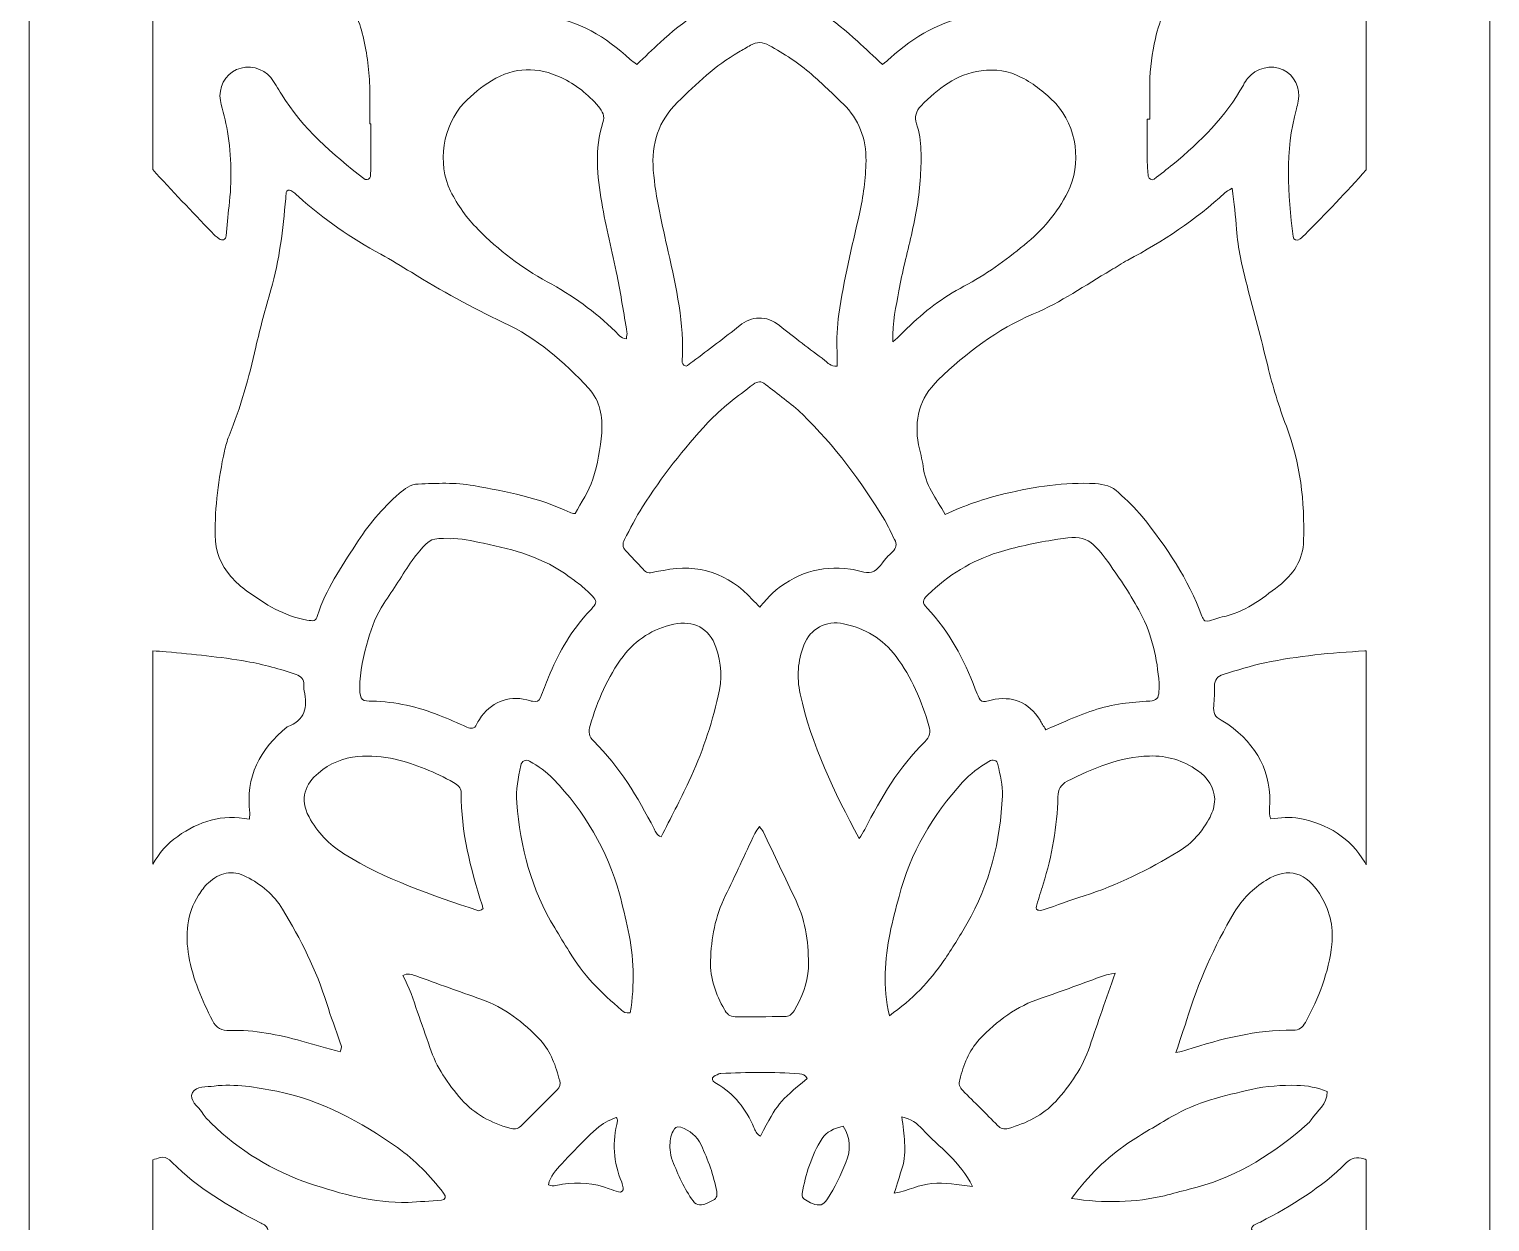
# Model space of a CAD drawing. Extents: x 1262 to 1738, y -1382 to 303.
# Drawn here: x 1261.8 to 1738, y -552.1 to -163.1 of the extents above; entities that cross this region are included whole.
import ezdxf

# ---------------------------------------------------------------- set-up
doc = ezdxf.new("R2010")
doc.units = 0
doc.header["$MEASUREMENT"] = 0
doc.layers.add('Layer 1', color=7, linetype='Continuous')

msp = doc.modelspace()

# ---------------------------------------------------------------- linework, layer by layer
at = {"layer": 'Layer 1', "lineweight": 0}
for points, knots in [([(1593.31, 208.07), (1593.31, 208.07), (1593.31, 209.23), (1593.31, 209.23), (1593.31, 260.82), (1551.49, 302.65), (1499.9, 302.65), (1448.31, 302.65), (1406.48, 260.82), (1406.48, 209.23), (1406.48, 209.23), (1406.48, 208.07), (1406.48, 208.07), (1406.48, 208.07), (1261.81, 208.07), (1261.81, 208.07), (1261.81, 208.07), (1261.81, -1382.24), (1261.81, -1382.24), (1261.81, -1382.24), (1737.99, -1382.24), (1737.99, -1382.24), (1737.99, -1382.24), (1737.99, 208.07), (1737.99, 208.07), (1737.99, 208.07), (1593.31, 208.07), (1593.31, 208.07)], [0, 0, 0, 0, 1, 1, 1, 2, 2, 2, 3, 3, 3, 4, 4, 4, 5, 5, 5, 6, 6, 6, 7, 7, 7, 8, 8, 8, 9, 9, 9, 9]), ([(1302.07, -139.4), (1318.29, -125.83), (1341.88, -128.49), (1355.44, -141.58), (1358.23, -144.27), (1360.77, -147.21), (1363.26, -150.17), (1366.77, -154.35), (1369.08, -159.19), (1370.39, -164.48), (1371.78, -170.15), (1372.67, -175.88), (1372.82, -181.71), (1372.9, -185.79), (1372.82, -189.87), (1372.82, -193.98), (1372.82, -193.98), (1373.14, -193.98), (1373.14, -193.98), (1373.14, -199.56), (1373.18, -205.16), (1373.12, -210.74), (1373.12, -212.06), (1371.89, -212.65), (1370.92, -211.89), (1360.75, -203.89), (1350.91, -195.54), (1344.02, -184.33), (1342.9, -182.5), (1341.86, -180.57), (1340.55, -178.9), (1338.04, -175.71), (1333.13, -174.65), (1329.43, -176.3), (1325.69, -177.97), (1323.36, -182.28), (1324.17, -186.41), (1324.82, -189.79), (1325.88, -193.09), (1326.43, -196.47), (1327.78, -204.57), (1327.93, -212.73), (1326.96, -220.89), (1326.58, -224.11), (1326.39, -227.34), (1326.05, -230.54), (1325.9, -231.8), (1324.65, -232.29), (1323.72, -231.53), (1322.88, -230.85), (1322.03, -230.18), (1321.31, -229.39), (1314.88, -222.56), (1308.31, -215.84), (1302.07, -208.86), (1302.07, -208.86), (1302.07, -139.4), (1302.07, -139.4)], [0, 0, 0, 0, 1, 1, 1, 2, 2, 2, 3, 3, 3, 4, 4, 4, 5, 5, 5, 6, 6, 6, 7, 7, 7, 8, 8, 8, 9, 9, 9, 10, 10, 10, 11, 11, 11, 12, 12, 12, 13, 13, 13, 14, 14, 14, 15, 15, 15, 16, 16, 16, 17, 17, 17, 18, 18, 18, 19, 19, 19, 19]), ([(1570.41, -158.77), (1570.2, -158.86), (1569.99, -158.9), (1569.78, -158.92), (1559.06, -160.1), (1550.43, -165.56), (1542.57, -172.49), (1541.81, -173.19), (1540.98, -173.85), (1539.99, -174.67), (1537.18, -172.03), (1534.53, -169.53), (1531.85, -167.06), (1524.53, -160.31), (1516.37, -154.86), (1507.34, -150.59), (1502.29, -148.2), (1497.55, -148.24), (1492.52, -150.59), (1483.28, -154.9), (1474.97, -160.55), (1467.5, -167.46), (1465.01, -169.79), (1462.54, -172.16), (1459.93, -174.63), (1459.03, -173.95), (1458.31, -173.53), (1457.69, -172.98), (1449.79, -165.71), (1440.99, -160.21), (1430.04, -158.88), (1428.41, -158.69), (1427.92, -157.52), (1428.7, -156.15), (1428.92, -155.77), (1429.15, -155.41), (1429.4, -155.05), (1435.43, -146.42), (1441.48, -137.8), (1447.44, -129.13), (1448.54, -127.52), (1449.72, -126.86), (1451.71, -127.12), (1475.45, -130.1), (1499.33, -129.55), (1523.18, -129.15), (1531.11, -129), (1539.04, -128.05), (1546.94, -127.2), (1549.57, -126.93), (1551.24, -127.31), (1552.82, -129.7), (1558.17, -137.75), (1563.82, -145.62), (1569.34, -153.55), (1570.08, -154.61), (1570.82, -155.66), (1571.39, -156.8), (1571.85, -157.74), (1571.32, -158.41), (1570.41, -158.77)], [0, 0, 0, 0, 1, 1, 1, 2, 2, 2, 3, 3, 3, 4, 4, 4, 5, 5, 5, 6, 6, 6, 7, 7, 7, 8, 8, 8, 9, 9, 9, 10, 10, 10, 11, 11, 11, 12, 12, 12, 13, 13, 13, 14, 14, 14, 15, 15, 15, 16, 16, 16, 17, 17, 17, 18, 18, 18, 19, 19, 19, 20, 20, 20, 20]), ([(1697.73, -208.97), (1691.26, -216.26), (1684.49, -223.3), (1677.64, -230.22), (1677.19, -230.68), (1676.69, -231.09), (1676.18, -231.49), (1675.08, -232.33), (1673.98, -231.99), (1673.83, -230.73), (1672.16, -216.81), (1671.13, -202.9), (1674.95, -189.13), (1675.19, -188.31), (1675.38, -187.49), (1675.52, -186.64), (1676.33, -182.28), (1674.36, -178.22), (1670.62, -176.41), (1666.75, -174.55), (1661.72, -175.73), (1659.03, -179.18), (1658.5, -179.85), (1658.06, -180.61), (1657.64, -181.35), (1651.91, -191.67), (1643.68, -199.81), (1634.67, -207.23), (1632.69, -208.86), (1630.66, -210.47), (1628.6, -212.01), (1627.91, -212.54), (1626.77, -212.01), (1626.66, -211.13), (1626.49, -209.43), (1626.34, -207.72), (1626.32, -206.01), (1626.28, -201.5), (1626.3, -196.98), (1626.3, -192.48), (1626.3, -192.48), (1627.12, -192.48), (1627.12, -192.48), (1627.12, -188.61), (1627.15, -184.74), (1627.12, -180.87), (1627.1, -175.9), (1627.95, -171.01), (1628.99, -166.19), (1630.36, -159.81), (1633.07, -153.99), (1637.46, -149.07), (1639.33, -146.97), (1641.12, -144.82), (1643.09, -142.83), (1653.01, -132.78), (1665.18, -129.02), (1678.97, -130.92), (1686.24, -131.92), (1692.59, -135.03), (1697.73, -139.34), (1697.73, -139.34), (1697.73, -208.97), (1697.73, -208.97)], [0, 0, 0, 0, 1, 1, 1, 2, 2, 2, 3, 3, 3, 4, 4, 4, 5, 5, 5, 6, 6, 6, 7, 7, 7, 8, 8, 8, 9, 9, 9, 10, 10, 10, 11, 11, 11, 12, 12, 12, 13, 13, 13, 14, 14, 14, 15, 15, 15, 16, 16, 16, 17, 17, 17, 18, 18, 18, 19, 19, 19, 20, 20, 20, 21, 21, 21, 21]), ([(1525.17, -268.32), (1525.19, -269.82), (1525.17, -271.3), (1525.17, -273.06), (1522.97, -273.12), (1522.21, -271.94), (1521.23, -271.2), (1516.26, -267.43), (1511.25, -263.71), (1506.41, -259.8), (1502.16, -256.33), (1497.13, -256.78), (1493.47, -259.76), (1488.5, -263.82), (1483.28, -267.62), (1478.16, -271.54), (1477.36, -272.17), (1476.51, -272.72), (1475.96, -273.1), (1474.71, -272.66), (1474.69, -271.96), (1474.74, -271.37), (1475.39, -259.21), (1472.75, -247.47), (1470.15, -235.74), (1468.18, -226.94), (1466, -218.21), (1465.28, -209.16), (1464.61, -200.45), (1466.91, -193.09), (1473.21, -186.96), (1479.37, -180.93), (1485.54, -174.97), (1493.05, -170.63), (1494.36, -169.87), (1495.67, -169.13), (1496.96, -168.37), (1498.99, -167.14), (1500.98, -167.27), (1503.01, -168.41), (1507.89, -171.16), (1512.63, -174.12), (1516.83, -177.82), (1520.37, -180.95), (1523.79, -184.21), (1527.17, -187.53), (1532.33, -192.6), (1534.74, -198.84), (1534.62, -206.09), (1534.49, -211.93), (1533.77, -217.68), (1532.48, -223.33), (1530.01, -234.21), (1527.36, -245.04), (1525.76, -256.12), (1525.17, -260.18), (1525.08, -264.24), (1525.17, -268.32)], [0, 0, 0, 0, 1, 1, 1, 2, 2, 2, 3, 3, 3, 4, 4, 4, 5, 5, 5, 6, 6, 6, 7, 7, 7, 8, 8, 8, 9, 9, 9, 10, 10, 10, 11, 11, 11, 12, 12, 12, 13, 13, 13, 14, 14, 14, 15, 15, 15, 16, 16, 16, 17, 17, 17, 18, 18, 18, 19, 19, 19, 19]), ([(1448.47, -219.71), (1449.79, -227.72), (1451.88, -235.63), (1453.46, -243.62), (1454.69, -249.71), (1455.66, -255.85), (1456.7, -261.98), (1456.81, -262.59), (1456.59, -263.25), (1456.51, -264.11), (1454.44, -263.86), (1453.8, -262.63), (1452.91, -261.77), (1446.3, -255.23), (1438.81, -249.95), (1430.65, -245.49), (1422.32, -240.96), (1414.83, -235.21), (1408.15, -228.46), (1404.49, -224.76), (1401.51, -220.58), (1399.19, -215.95), (1394.7, -207), (1396.65, -194.48), (1403.56, -187.19), (1406.25, -184.38), (1409.27, -182.01), (1412.57, -179.94), (1419.95, -175.29), (1427.65, -175.37), (1435.28, -178.94), (1439.93, -181.14), (1444.01, -184.33), (1447.42, -188.33), (1448.77, -189.94), (1449.53, -191.5), (1448.85, -193.58), (1446.02, -202.24), (1447.04, -211.02), (1448.47, -219.71)], [0, 0, 0, 0, 1, 1, 1, 2, 2, 2, 3, 3, 3, 4, 4, 4, 5, 5, 5, 6, 6, 6, 7, 7, 7, 8, 8, 8, 9, 9, 9, 10, 10, 10, 11, 11, 11, 12, 12, 12, 13, 13, 13, 13]), ([(1600.42, -216.28), (1596.95, -223.09), (1592.09, -228.78), (1586.19, -233.56), (1580.01, -238.57), (1573.65, -243.29), (1566.55, -246.99), (1559.67, -250.58), (1553.52, -255.3), (1547.98, -260.75), (1546.8, -261.94), (1545.57, -263.08), (1543.39, -265.15), (1543.1, -258.55), (1544.45, -253.54), (1545.34, -248.51), (1546.42, -242.4), (1548.02, -236.37), (1549.4, -230.3), (1550.81, -224), (1552, -217.68), (1552.38, -211.23), (1552.7, -205.44), (1552.93, -199.62), (1551.11, -193.98), (1550.39, -191.74), (1550.88, -189.87), (1552.57, -188.12), (1558.05, -182.47), (1564.03, -177.82), (1572.17, -176.7), (1576.8, -176.07), (1581.14, -176.66), (1585.26, -178.84), (1589.49, -181.04), (1593.21, -183.93), (1596.46, -187.42), (1603.38, -194.8), (1605.03, -207.21), (1600.42, -216.28)], [0, 0, 0, 0, 1, 1, 1, 2, 2, 2, 3, 3, 3, 4, 4, 4, 5, 5, 5, 6, 6, 6, 7, 7, 7, 8, 8, 8, 9, 9, 9, 10, 10, 10, 11, 11, 11, 12, 12, 12, 13, 13, 13, 13]), ([(1416.36, -258.78), (1427.16, -263.82), (1436.19, -271.54), (1444.22, -280.31), (1447.92, -284.35), (1448.9, -289.59), (1448.45, -294.79), (1448.01, -299.89), (1447.12, -305.07), (1445.56, -309.93), (1444.27, -313.93), (1441.71, -317.5), (1439.76, -321.16), (1438.96, -321.01), (1438.49, -321.01), (1438.13, -320.82), (1428.18, -315.98), (1417.41, -313.97), (1406.65, -312.01), (1400.71, -310.93), (1394.66, -311.27), (1388.64, -311.5), (1386.14, -311.58), (1384.24, -313.02), (1382.44, -314.59), (1376.88, -319.43), (1372.23, -325.05), (1368.27, -331.23), (1363.54, -338.63), (1358.44, -345.86), (1355.82, -354.42), (1355.25, -356.3), (1354.61, -356.24), (1352.33, -355.86), (1344.91, -354.59), (1338.76, -350.7), (1332.81, -346.43), (1330.91, -345.05), (1329.13, -343.45), (1327.59, -341.67), (1324.25, -337.87), (1322.52, -333.47), (1322.43, -328.2), (1322.3, -318.88), (1323.53, -309.79), (1325.46, -300.74), (1325.81, -299.04), (1326.32, -297.39), (1326.96, -295.81), (1330.74, -286.42), (1333.45, -276.72), (1335.69, -266.86), (1337.11, -260.58), (1338.8, -254.37), (1340.59, -248.19), (1343.45, -238.42), (1344.55, -228.42), (1345.44, -218.36), (1345.48, -217.72), (1345.48, -217.07), (1345.63, -216.43), (1345.8, -215.67), (1346.54, -215.44), (1347.07, -215.76), (1348, -216.28), (1348.8, -217.02), (1349.58, -217.72), (1357.81, -225.06), (1366.73, -231.34), (1376.43, -236.54), (1379.84, -238.38), (1383.12, -240.43), (1386.42, -242.44), (1396.14, -248.36), (1406, -253.96), (1416.36, -258.78)], [0, 0, 0, 0, 1, 1, 1, 2, 2, 2, 3, 3, 3, 4, 4, 4, 5, 5, 5, 6, 6, 6, 7, 7, 7, 8, 8, 8, 9, 9, 9, 10, 10, 10, 11, 11, 11, 12, 12, 12, 13, 13, 13, 14, 14, 14, 15, 15, 15, 16, 16, 16, 17, 17, 17, 18, 18, 18, 19, 19, 19, 20, 20, 20, 21, 21, 21, 22, 22, 22, 23, 23, 23, 24, 24, 24, 25, 25, 25, 25]), ([(1645.06, -356.16), (1644.74, -355.63), (1644.29, -355.16), (1644.08, -354.59), (1639.75, -342.47), (1632.62, -332.01), (1624.65, -322.11), (1622.37, -319.28), (1619.6, -316.83), (1616.98, -314.29), (1614.88, -312.28), (1612.34, -311.52), (1609.38, -311.37), (1599.4, -310.84), (1589.7, -312.34), (1580.04, -314.63), (1573.35, -316.21), (1566.9, -318.35), (1560.39, -321.42), (1557.56, -316.19), (1553.84, -311.71), (1553.22, -305.66), (1552.99, -303.32), (1552.17, -301.05), (1551.74, -298.73), (1550.26, -290.59), (1551.98, -283.52), (1558.15, -277.56), (1567.33, -268.66), (1577.33, -261.03), (1589.19, -256.02), (1598.14, -252.23), (1606.11, -246.69), (1614.42, -241.76), (1616.28, -240.69), (1618.05, -239.48), (1619.96, -238.46), (1631.4, -232.42), (1642.1, -225.27), (1651.65, -216.5), (1652.1, -216.07), (1652.71, -215.82), (1654.02, -215.02), (1654.55, -219.94), (1655.18, -224.15), (1655.44, -228.38), (1655.84, -234.66), (1657.32, -240.71), (1658.84, -246.73), (1661.02, -255.49), (1663.49, -264.16), (1665.59, -272.93), (1667.19, -279.63), (1669.2, -286.19), (1671.66, -292.62), (1676.26, -304.65), (1677.64, -317.21), (1677.3, -329.96), (1677.13, -336.17), (1673.88, -341.1), (1669.16, -344.74), (1663.56, -349.01), (1657.95, -353.47), (1650.7, -354.84), (1648.84, -355.18), (1647.17, -356.37), (1645.06, -356.16)], [0, 0, 0, 0, 1, 1, 1, 2, 2, 2, 3, 3, 3, 4, 4, 4, 5, 5, 5, 6, 6, 6, 7, 7, 7, 8, 8, 8, 9, 9, 9, 10, 10, 10, 11, 11, 11, 12, 12, 12, 13, 13, 13, 14, 14, 14, 15, 15, 15, 16, 16, 16, 17, 17, 17, 18, 18, 18, 19, 19, 19, 20, 20, 20, 21, 21, 21, 22, 22, 22, 22]), ([(1483.09, -291.45), (1487.49, -286.7), (1492.73, -282.91), (1497.87, -279), (1499.26, -277.94), (1500.47, -277.81), (1501.86, -278.98), (1505.86, -282.23), (1510.2, -285.13), (1513.87, -288.73), (1524.36, -299), (1533.16, -310.67), (1540.71, -323.28), (1541.93, -325.28), (1542.78, -327.53), (1543.94, -329.58), (1544.85, -331.18), (1544.47, -332.41), (1543.24, -333.57), (1542.78, -334.02), (1542.36, -334.52), (1541.89, -334.97), (1540.03, -336.72), (1538.87, -339.64), (1536.41, -340.21), (1534.3, -340.7), (1531.83, -339.58), (1529.52, -339.26), (1519.77, -337.97), (1511.25, -340.61), (1504, -347.25), (1502.6, -348.54), (1501.42, -350.07), (1499.96, -351.67), (1499.12, -350.76), (1498.38, -350), (1497.66, -349.24), (1489.73, -340.66), (1480.06, -337.36), (1468.56, -339.66), (1467.5, -339.87), (1466.4, -339.92), (1465.39, -340.25), (1463.97, -340.74), (1462.89, -340.36), (1461.94, -339.32), (1460.04, -337.27), (1458.12, -335.24), (1456.21, -333.21), (1455.2, -332.11), (1455.18, -330.89), (1455.85, -329.64), (1457.78, -326.07), (1459.55, -322.37), (1461.75, -318.94), (1468.01, -309.13), (1475.18, -300), (1483.09, -291.45)], [0, 0, 0, 0, 1, 1, 1, 2, 2, 2, 3, 3, 3, 4, 4, 4, 5, 5, 5, 6, 6, 6, 7, 7, 7, 8, 8, 8, 9, 9, 9, 10, 10, 10, 11, 11, 11, 12, 12, 12, 13, 13, 13, 14, 14, 14, 15, 15, 15, 16, 16, 16, 17, 17, 17, 18, 18, 18, 19, 19, 19, 19]), ([(1575.45, -381.97), (1574.83, -382.12), (1574.22, -382.33), (1573.59, -382.42), (1572.68, -382.54), (1571.9, -382.27), (1571.49, -381.36), (1571.05, -380.37), (1570.63, -379.39), (1570.25, -378.38), (1566.63, -368.61), (1561.72, -359.62), (1554.56, -351.95), (1552.84, -350.11), (1552.89, -349.52), (1554.79, -347.66), (1561.34, -341.25), (1569.02, -336.49), (1577.75, -333.78), (1583.46, -331.99), (1589.4, -330.82), (1595.32, -329.79), (1605.79, -327.93), (1607.46, -328.56), (1613.74, -337.25), (1617.5, -342.47), (1621.06, -347.91), (1624.1, -353.58), (1627.91, -360.66), (1629.54, -368.46), (1630.17, -376.48), (1630.23, -377.32), (1630.17, -378.19), (1630.13, -379.06), (1629.96, -381.51), (1629.45, -382.04), (1627.1, -382.27), (1624.12, -382.54), (1621.1, -382.67), (1618.14, -383.11), (1611.71, -384.07), (1605.66, -386.2), (1599.74, -388.82), (1597.8, -389.67), (1595.83, -390.52), (1593.21, -391.64), (1592.43, -390.35), (1591.92, -389.42), (1591.35, -388.53), (1587.65, -382.63), (1582.28, -380.41), (1575.45, -381.97)], [0, 0, 0, 0, 1, 1, 1, 2, 2, 2, 3, 3, 3, 4, 4, 4, 5, 5, 5, 6, 6, 6, 7, 7, 7, 8, 8, 8, 9, 9, 9, 10, 10, 10, 11, 11, 11, 12, 12, 12, 13, 13, 13, 14, 14, 14, 15, 15, 15, 16, 16, 16, 17, 17, 17, 17]), ([(1442.93, -354.63), (1437.82, -360.53), (1434.01, -367.26), (1431.14, -374.51), (1430.25, -376.71), (1429.36, -378.91), (1428.51, -381.11), (1428.03, -382.33), (1427.08, -382.59), (1425.91, -382.37), (1425.3, -382.27), (1424.69, -382.02), (1424.07, -381.87), (1417.71, -380.43), (1412.21, -382.69), (1408.62, -388.25), (1408.26, -388.78), (1407.96, -389.37), (1407.67, -389.94), (1406.9, -391.38), (1405.87, -391.42), (1404.47, -390.77), (1401.55, -389.44), (1398.57, -388.15), (1395.59, -386.98), (1388.53, -384.19), (1381.26, -382.44), (1373.64, -382.33), (1370.68, -382.29), (1369.52, -382.23), (1369.56, -378.08), (1369.61, -372.69), (1370.81, -367.43), (1372.29, -362.25), (1373.47, -358.1), (1375.04, -354.1), (1377.43, -350.49), (1380.52, -345.82), (1383.54, -341.12), (1386.63, -336.47), (1387.35, -335.39), (1388.21, -334.42), (1389.04, -333.42), (1392.72, -329.18), (1392.74, -329.18), (1399, -329.32), (1402.34, -329.11), (1406.12, -330.06), (1409.91, -330.82), (1419.87, -332.83), (1429.57, -335.48), (1437.86, -341.76), (1439.23, -342.79), (1440.71, -343.7), (1441.98, -344.84), (1448.28, -350.53), (1447.52, -349.39), (1442.93, -354.63)], [0, 0, 0, 0, 1, 1, 1, 2, 2, 2, 3, 3, 3, 4, 4, 4, 5, 5, 5, 6, 6, 6, 7, 7, 7, 8, 8, 8, 9, 9, 9, 10, 10, 10, 11, 11, 11, 12, 12, 12, 13, 13, 13, 14, 14, 14, 15, 15, 15, 16, 16, 16, 17, 17, 17, 18, 18, 18, 19, 19, 19, 19]), ([(1486.47, -380.58), (1484.21, -390.22), (1481.08, -399.59), (1476.87, -408.55), (1474.04, -414.58), (1470.93, -420.46), (1467.86, -426.59), (1466.26, -426.02), (1466.02, -424.9), (1465.54, -423.97), (1460.19, -413.63), (1454.29, -403.65), (1445.87, -395.42), (1444.29, -393.88), (1444.01, -392.33), (1444.67, -390.22), (1447.14, -382.16), (1450.29, -374.47), (1455.45, -367.7), (1459.68, -362.16), (1465.14, -358.71), (1471.94, -357.23), (1478.35, -355.84), (1483.49, -358.5), (1485.71, -364.7), (1487.55, -369.88), (1487.72, -375.27), (1486.47, -380.58)], [0, 0, 0, 0, 1, 1, 1, 2, 2, 2, 3, 3, 3, 4, 4, 4, 5, 5, 5, 6, 6, 6, 7, 7, 7, 8, 8, 8, 9, 9, 9, 9]), ([(1555.15, -390.33), (1555.76, -392.4), (1555.38, -394), (1553.82, -395.57), (1545.44, -403.82), (1539.48, -413.77), (1534.22, -424.18), (1533.73, -425.11), (1533.09, -425.97), (1532.38, -427.14), (1524.21, -411.85), (1516.81, -396.65), (1513.16, -379.88), (1511.97, -374.47), (1512.37, -369.18), (1514.36, -364.04), (1516.45, -358.61), (1521.63, -355.9), (1527.32, -357.09), (1534.32, -358.54), (1540.07, -361.93), (1544.43, -367.74), (1549.52, -374.57), (1552.78, -382.23), (1555.15, -390.33)], [0, 0, 0, 0, 1, 1, 1, 2, 2, 2, 3, 3, 3, 4, 4, 4, 5, 5, 5, 6, 6, 6, 7, 7, 7, 8, 8, 8, 8]), ([(1302.07, -365.95), (1303.55, -365.95), (1305.03, -366.01), (1306.51, -366.18), (1315.26, -367.07), (1324.02, -367.83), (1332.71, -369.37), (1338.23, -370.36), (1343.58, -371.82), (1348.88, -373.62), (1350.43, -374.15), (1351.4, -375.21), (1351.34, -376.98), (1351.32, -377.62), (1351.25, -378.29), (1351.4, -378.91), (1352.69, -384.28), (1351.74, -388.61), (1345.94, -390.73), (1336.98, -397.96), (1332.2, -407.01), (1333.77, -418.81), (1333.81, -419.21), (1333.68, -419.65), (1333.58, -420.84), (1324.65, -419.02), (1317.12, -421.58), (1310.21, -426.42), (1306.78, -428.83), (1304.16, -431.96), (1302.07, -435.53), (1302.07, -435.53), (1302.07, -365.95), (1302.07, -365.95)], [0, 0, 0, 0, 1, 1, 1, 2, 2, 2, 3, 3, 3, 4, 4, 4, 5, 5, 5, 6, 6, 6, 7, 7, 7, 8, 8, 8, 9, 9, 9, 10, 10, 10, 11, 11, 11, 11]), ([(1697.73, -435.66), (1697.58, -435.41), (1697.41, -435.15), (1697.24, -434.88), (1692.5, -426.8), (1685.06, -422.46), (1676.01, -420.54), (1672.78, -419.84), (1669.67, -420.52), (1666.64, -420.73), (1665.93, -419.5), (1666.12, -418.43), (1666.2, -417.35), (1667.07, -405.53), (1662.06, -396.61), (1652.6, -389.86), (1651.91, -389.37), (1651.21, -388.85), (1650.43, -388.51), (1648.31, -387.58), (1647.78, -385.99), (1647.97, -383.83), (1648.18, -381.7), (1648.27, -379.54), (1648.25, -377.38), (1648.23, -375.35), (1649.22, -374.13), (1651.06, -373.6), (1655.59, -372.29), (1660.09, -370.77), (1664.7, -369.81), (1675.44, -367.59), (1686.35, -366.5), (1697.28, -365.95), (1697.43, -365.95), (1697.58, -365.92), (1697.73, -365.92), (1697.73, -365.92), (1697.73, -435.66), (1697.73, -435.66)], [0, 0, 0, 0, 1, 1, 1, 2, 2, 2, 3, 3, 3, 4, 4, 4, 5, 5, 5, 6, 6, 6, 7, 7, 7, 8, 8, 8, 9, 9, 9, 10, 10, 10, 11, 11, 11, 12, 12, 12, 13, 13, 13, 13]), ([(1356.09, -405.76), (1359.75, -402.67), (1364.11, -400.77), (1368.97, -400.39), (1373.05, -400.09), (1377.09, -400.31), (1381.11, -401.26), (1387.83, -402.86), (1394.13, -405.51), (1400.16, -408.85), (1401.51, -409.61), (1402.65, -410.48), (1402.65, -412.25), (1402.53, -424.88), (1405.68, -436.89), (1409.48, -448.77), (1409.61, -449.19), (1409.67, -449.61), (1409.76, -450.04), (1409.4, -450.25), (1409.06, -450.48), (1408.7, -450.63), (1408.51, -450.71), (1408.26, -450.71), (1408.07, -450.63), (1393.05, -445.53), (1377.98, -440.61), (1364.38, -432.09), (1359.52, -429.02), (1355.78, -425.11), (1353.03, -420.1), (1349.75, -414.11), (1351.95, -409.27), (1356.09, -405.76)], [0, 0, 0, 0, 1, 1, 1, 2, 2, 2, 3, 3, 3, 4, 4, 4, 5, 5, 5, 6, 6, 6, 7, 7, 7, 8, 8, 8, 9, 9, 9, 10, 10, 10, 11, 11, 11, 11]), ([(1457.78, -483.97), (1456.19, -484.27), (1455.58, -483.64), (1454.94, -483.09), (1448.31, -477.57), (1442.32, -471.46), (1437.84, -464.01), (1436.29, -461.43), (1434.73, -458.85), (1433.17, -456.3), (1425.47, -443.76), (1421.96, -429.97), (1420.75, -415.44), (1420.39, -411.3), (1421.26, -407.33), (1422.09, -403.35), (1422.4, -401.81), (1423.63, -401.19), (1424.94, -401.91), (1427.77, -403.48), (1430.42, -405.32), (1432.66, -407.66), (1442.91, -418.41), (1450.27, -430.86), (1454.25, -445.22), (1455.35, -449.13), (1456.19, -453.12), (1457.1, -457.1), (1459, -465.52), (1459.22, -474.71), (1457.78, -483.97)], [0, 0, 0, 0, 1, 1, 1, 2, 2, 2, 3, 3, 3, 4, 4, 4, 5, 5, 5, 6, 6, 6, 7, 7, 7, 8, 8, 8, 9, 9, 9, 10, 10, 10, 10]), ([(1560.03, -466.95), (1555.4, -473.68), (1549.8, -479.51), (1542.23, -484.95), (1540.07, -475.33), (1540.79, -466.61), (1542.46, -457.92), (1543.24, -453.95), (1544.39, -450.02), (1545.38, -446.06), (1549.02, -431.81), (1556.31, -419.59), (1566.1, -408.74), (1568.58, -406.01), (1571.54, -403.9), (1574.64, -401.98), (1576.02, -401.13), (1577.37, -401.55), (1577.65, -403.01), (1578.26, -406.37), (1579.27, -409.8), (1579.11, -413.16), (1578.39, -427.92), (1575.05, -442.02), (1567.5, -454.9), (1565.11, -458.98), (1562.72, -463.06), (1560.03, -466.95)], [0, 0, 0, 0, 1, 1, 1, 2, 2, 2, 3, 3, 3, 4, 4, 4, 5, 5, 5, 6, 6, 6, 7, 7, 7, 8, 8, 8, 9, 9, 9, 9]), ([(1646.77, -420.12), (1644.34, -424.79), (1640.97, -428.68), (1636.49, -431.39), (1626.74, -437.27), (1616.62, -442.36), (1605.73, -445.81), (1601.24, -447.23), (1596.82, -448.9), (1592.36, -450.4), (1591.81, -450.57), (1591.09, -450.63), (1590.59, -450.44), (1589.83, -450.12), (1590.12, -449.34), (1590.29, -448.75), (1590.97, -446.49), (1591.69, -444.24), (1592.38, -442), (1595.26, -432.74), (1596.93, -423.25), (1597.18, -413.56), (1597.25, -411.13), (1598.09, -409.57), (1600.23, -408.47), (1608.67, -404.15), (1617.29, -400.5), (1627, -400.22), (1632.81, -400.03), (1638.04, -401.66), (1642.73, -404.94), (1646.05, -407.26), (1648.08, -410.43), (1648.33, -414.32), (1648.25, -416.57), (1647.68, -418.38), (1646.77, -420.12)], [0, 0, 0, 0, 1, 1, 1, 2, 2, 2, 3, 3, 3, 4, 4, 4, 5, 5, 5, 6, 6, 6, 7, 7, 7, 8, 8, 8, 9, 9, 9, 10, 10, 10, 11, 11, 11, 12, 12, 12, 12]), ([(1515.82, -469.43), (1515.69, -474.5), (1513.6, -478.98), (1511.15, -483.32), (1510.45, -484.52), (1509.43, -485.22), (1508.04, -485.22), (1502.67, -485.24), (1497.3, -485.24), (1491.95, -485.24), (1490.21, -485.24), (1489.2, -484.29), (1488.44, -482.87), (1485.71, -477.93), (1483.74, -472.83), (1483.93, -467.02), (1484.17, -459.62), (1485.43, -452.57), (1488.75, -445.87), (1492.07, -439.15), (1495.14, -432.3), (1498.35, -425.53), (1498.71, -424.77), (1499.26, -424.14), (1499.86, -423.25), (1500.38, -423.92), (1500.83, -424.33), (1501.08, -424.83), (1504.68, -432.38), (1508.23, -439.95), (1511.82, -447.5), (1515.14, -454.46), (1516.01, -461.86), (1515.82, -469.43)], [0, 0, 0, 0, 1, 1, 1, 2, 2, 2, 3, 3, 3, 4, 4, 4, 5, 5, 5, 6, 6, 6, 7, 7, 7, 8, 8, 8, 9, 9, 9, 10, 10, 10, 11, 11, 11, 11]), ([(1358.82, -480.97), (1360.15, -485.26), (1361.74, -489.49), (1363.24, -493.74), (1363.52, -494.55), (1363.9, -495.31), (1363.24, -496.7), (1358.91, -495.5), (1354.78, -494.38), (1350.68, -493.21), (1343.01, -491.04), (1335.22, -489.54), (1327.23, -489.73), (1324.53, -489.79), (1322.79, -488.92), (1321.56, -486.51), (1318.16, -479.81), (1315.16, -472.94), (1313.85, -465.47), (1312.62, -458.5), (1313.17, -451.75), (1317.04, -445.62), (1317.95, -444.18), (1318.94, -442.7), (1320.21, -441.6), (1323.85, -438.34), (1327.93, -437.1), (1332.58, -439.57), (1337.42, -442.11), (1341.59, -445.45), (1344.42, -450.16), (1350.28, -459.93), (1355.44, -470.04), (1358.82, -480.97)], [0, 0, 0, 0, 1, 1, 1, 2, 2, 2, 3, 3, 3, 4, 4, 4, 5, 5, 5, 6, 6, 6, 7, 7, 7, 8, 8, 8, 9, 9, 9, 10, 10, 10, 11, 11, 11, 11]), ([(1677.85, -487.1), (1676.96, -488.73), (1675.84, -489.73), (1673.81, -489.68), (1661.84, -489.43), (1650.47, -492.47), (1639.2, -496.07), (1638.37, -496.34), (1637.53, -496.49), (1635.65, -496.94), (1636.98, -492.88), (1638.12, -489.68), (1639.11, -486.45), (1642.88, -474.06), (1648.12, -462.34), (1654.7, -451.22), (1657.28, -446.84), (1660.81, -443.5), (1664.99, -440.78), (1672.59, -435.89), (1678.38, -438.75), (1682.46, -445.11), (1685.7, -450.1), (1687.15, -455.66), (1686.5, -461.69), (1685.5, -470.8), (1682.23, -479.13), (1677.85, -487.1)], [0, 0, 0, 0, 1, 1, 1, 2, 2, 2, 3, 3, 3, 4, 4, 4, 5, 5, 5, 6, 6, 6, 7, 7, 7, 8, 8, 8, 9, 9, 9, 9]), ([(1428.49, -492.94), (1431.98, -496.66), (1433.44, -501.4), (1434.77, -506.18), (1435.09, -507.25), (1434.77, -508.27), (1433.93, -509.12), (1429.97, -513.05), (1426.04, -517), (1422.09, -520.96), (1421.05, -521.99), (1419.82, -521.97), (1418.51, -521.61), (1412.42, -519.86), (1407.01, -517.09), (1402.72, -512.2), (1398.28, -507.13), (1394.56, -501.71), (1392.42, -495.27), (1391.13, -491.42), (1389.76, -487.57), (1388.42, -483.72), (1387.03, -479.66), (1385.7, -475.58), (1383.65, -471.8), (1385.04, -470.99), (1386.46, -471.44), (1387.9, -471.94), (1394.96, -474.48), (1402, -477.04), (1409.08, -479.51), (1416.78, -482.22), (1423, -487.04), (1428.49, -492.94)], [0, 0, 0, 0, 1, 1, 1, 2, 2, 2, 3, 3, 3, 4, 4, 4, 5, 5, 5, 6, 6, 6, 7, 7, 7, 8, 8, 8, 9, 9, 9, 10, 10, 10, 11, 11, 11, 11]), ([(1581.03, -521.68), (1579.68, -522.08), (1578.53, -521.76), (1577.52, -520.72), (1573.76, -516.9), (1569.95, -513.11), (1566.14, -509.31), (1565.11, -508.31), (1564.81, -507.13), (1565.17, -505.8), (1566.48, -501), (1568.09, -496.34), (1571.62, -492.62), (1577.33, -486.64), (1583.78, -481.82), (1591.77, -479.17), (1598.71, -476.89), (1605.51, -474.25), (1612.39, -471.8), (1613.17, -471.5), (1614.02, -471.41), (1615.88, -471.01), (1612.89, -479.56), (1610.15, -487.19), (1607.57, -494.91), (1605.24, -501.76), (1601.31, -507.53), (1596.46, -512.86), (1592.21, -517.51), (1586.89, -519.98), (1581.03, -521.68)], [0, 0, 0, 0, 1, 1, 1, 2, 2, 2, 3, 3, 3, 4, 4, 4, 5, 5, 5, 6, 6, 6, 7, 7, 7, 8, 8, 8, 9, 9, 9, 10, 10, 10, 10]), ([(1484.61, -505.16), (1484.91, -504.55), (1485.96, -504.29), (1486.68, -503.91), (1486.85, -503.81), (1487.11, -503.81), (1487.32, -503.79), (1495.84, -503.32), (1504.38, -503.24), (1512.92, -503.85), (1513.94, -503.91), (1514.95, -504.29), (1515.42, -505.41), (1505.97, -513.32), (1505.97, -513.32), (1500.17, -524.19), (1498.84, -523.41), (1498.48, -522.39), (1498.08, -521.42), (1495.5, -515.35), (1491.65, -510.36), (1485.88, -507), (1485.18, -506.58), (1484.17, -506.05), (1484.61, -505.16)], [0, 0, 0, 0, 1, 1, 1, 2, 2, 2, 3, 3, 3, 4, 4, 4, 5, 5, 5, 6, 6, 6, 7, 7, 7, 8, 8, 8, 8]), ([(1315.07, -510), (1316.22, -507.87), (1319.64, -508.16), (1322.09, -507.87), (1328.99, -507.04), (1335.75, -508.25), (1342.5, -509.58), (1357.17, -512.44), (1369.86, -519.48), (1381.83, -527.93), (1387.64, -532.01), (1392.57, -537.15), (1396.92, -542.8), (1397.81, -543.94), (1397.5, -545), (1396.23, -545.1), (1392.59, -545.38), (1388.95, -545.59), (1385.32, -545.84), (1374.15, -546.08), (1363.56, -543.09), (1353.22, -539.63), (1341.14, -535.59), (1330.34, -528.91), (1321.12, -519.94), (1320.04, -518.88), (1318.99, -517.78), (1318.18, -516.54), (1316.85, -514.44), (1313.76, -512.48), (1315.07, -510)], [0, 0, 0, 0, 1, 1, 1, 2, 2, 2, 3, 3, 3, 4, 4, 4, 5, 5, 5, 6, 6, 6, 7, 7, 7, 8, 8, 8, 9, 9, 9, 10, 10, 10, 10]), ([(1631.92, -543.62), (1622.68, -545.84), (1612.03, -546.2), (1601.67, -544.51), (1607.1, -537.07), (1613.02, -531.23), (1620, -526.54), (1624.63, -523.45), (1629.47, -520.66), (1634.29, -517.85), (1642.35, -513.11), (1651.34, -511), (1660.34, -508.97), (1665.18, -507.87), (1670.11, -507.53), (1675.04, -507.64), (1678.48, -507.68), (1681.8, -508.35), (1684.98, -509.69), (1685.04, -513.77), (1681.76, -515.99), (1679.75, -518.86), (1678.91, -520.07), (1677.66, -521.02), (1676.52, -521.99), (1665.76, -531.15), (1653.89, -538.23), (1640, -541.53), (1637.3, -542.16), (1634.63, -542.99), (1631.92, -543.62)], [0, 0, 0, 0, 1, 1, 1, 2, 2, 2, 3, 3, 3, 4, 4, 4, 5, 5, 5, 6, 6, 6, 7, 7, 7, 8, 8, 8, 9, 9, 9, 10, 10, 10, 10]), ([(1453.19, -518.12), (1453.36, -518.46), (1453.72, -518.86), (1453.65, -519.16), (1451.88, -526.01), (1452.22, -532.71), (1454.97, -539.27), (1455.2, -539.86), (1455.33, -540.49), (1455.47, -541.11), (1455.68, -541.95), (1454.8, -542.71), (1453.89, -542.42), (1452.87, -542.1), (1451.88, -541.7), (1450.89, -541.34), (1445.96, -539.52), (1440.9, -539.1), (1435.72, -539.86), (1434.29, -540.07), (1432.87, -540.81), (1431.07, -540.07), (1431.66, -537.26), (1433.53, -535.25), (1435.41, -533.26), (1446.91, -521.06), (1447.97, -520.15), (1453.19, -518.12)], [0, 0, 0, 0, 1, 1, 1, 2, 2, 2, 3, 3, 3, 4, 4, 4, 5, 5, 5, 6, 6, 6, 7, 7, 7, 8, 8, 8, 9, 9, 9, 9]), ([(1547.22, -526.28), (1547.09, -523.6), (1546.65, -520.91), (1546.31, -517.93), (1549.29, -518.5), (1551.32, -520.05), (1553.03, -521.93), (1558.43, -527.83), (1565.36, -532.44), (1569.38, -540.62), (1564.47, -540.07), (1560.35, -539.23), (1556.12, -539.61), (1552.08, -539.99), (1548.47, -541.95), (1543.84, -542.8), (1544.81, -539.65), (1545.59, -537.09), (1546.42, -534.55), (1547.3, -531.85), (1547.37, -529.05), (1547.22, -526.28)], [0, 0, 0, 0, 1, 1, 1, 2, 2, 2, 3, 3, 3, 4, 4, 4, 5, 5, 5, 6, 6, 6, 7, 7, 7, 7]), ([(1485.96, -542.29), (1486.26, -543.79), (1485.73, -544.76), (1484.36, -545.34), (1483.74, -545.59), (1483.21, -545.95), (1482.6, -546.18), (1480.25, -547.09), (1479.11, -546.77), (1477.72, -544.64), (1474.99, -540.49), (1472.92, -535.99), (1471.25, -531.34), (1470.82, -530.13), (1470.78, -528.82), (1470.63, -527.95), (1470.72, -525.8), (1470.89, -524.11), (1471.71, -522.54), (1472.26, -521.53), (1472.85, -520.85), (1474.21, -521.32), (1477.19, -522.37), (1479.49, -524.19), (1480.85, -527.07), (1483.15, -531.93), (1484.93, -536.98), (1485.96, -542.29)], [0, 0, 0, 0, 1, 1, 1, 2, 2, 2, 3, 3, 3, 4, 4, 4, 5, 5, 5, 6, 6, 6, 7, 7, 7, 8, 8, 8, 9, 9, 9, 9]), ([(1528.06, -532.75), (1526.35, -536.9), (1524.53, -540.98), (1522.04, -544.7), (1520.64, -546.77), (1519.54, -547.09), (1517.15, -546.16), (1516.37, -545.84), (1515.63, -545.42), (1514.87, -545.02), (1514.02, -544.57), (1513.62, -543.75), (1513.77, -542.9), (1515, -536.6), (1516.81, -530.49), (1520.3, -525.02), (1521.74, -522.75), (1524.11, -521.72), (1527.15, -520.96), (1529.71, -524.91), (1529.71, -528.72), (1528.06, -532.75)], [0, 0, 0, 0, 1, 1, 1, 2, 2, 2, 3, 3, 3, 4, 4, 4, 5, 5, 5, 6, 6, 6, 7, 7, 7, 7]), ([(1302.07, -531.95), (1302.87, -531.68), (1303.7, -531.44), (1304.52, -531.19), (1305.64, -530.85), (1306.64, -531.15), (1307.5, -531.95), (1307.8, -532.25), (1308.16, -532.5), (1308.46, -532.8), (1316.77, -541.13), (1326.7, -547.07), (1337.04, -552.42), (1337.95, -552.91), (1339.14, -553.05), (1339.69, -554.98), (1329.35, -559.44), (1319.89, -565.49), (1309.15, -568.81), (1306.81, -569.53), (1304.44, -570.2), (1302.07, -570.92), (1302.07, -570.92), (1302.07, -531.95), (1302.07, -531.95)], [0, 0, 0, 0, 1, 1, 1, 2, 2, 2, 3, 3, 3, 4, 4, 4, 5, 5, 5, 6, 6, 6, 7, 7, 7, 8, 8, 8, 8]), ([(1697.73, -571.17), (1690.07, -568.93), (1682.59, -566.12), (1675.46, -562.42), (1671.27, -560.26), (1666.98, -558.3), (1662.77, -556.16), (1661.89, -555.72), (1660.68, -555.68), (1660.28, -554.51), (1660.6, -552.91), (1662.12, -552.78), (1663.2, -552.21), (1673.35, -546.96), (1683.05, -541.06), (1691.19, -532.92), (1692.91, -531.23), (1694.55, -530.87), (1696.97, -531.63), (1697.22, -531.72), (1697.47, -531.8), (1697.73, -531.89), (1697.73, -531.89), (1697.73, -571.17), (1697.73, -571.17)], [0, 0, 0, 0, 1, 1, 1, 2, 2, 2, 3, 3, 3, 4, 4, 4, 5, 5, 5, 6, 6, 6, 7, 7, 7, 8, 8, 8, 8])]:
    msp.add_open_spline(points, degree=3, knots=knots, dxfattribs=at)

doc.saveas('drawing.dxf')
